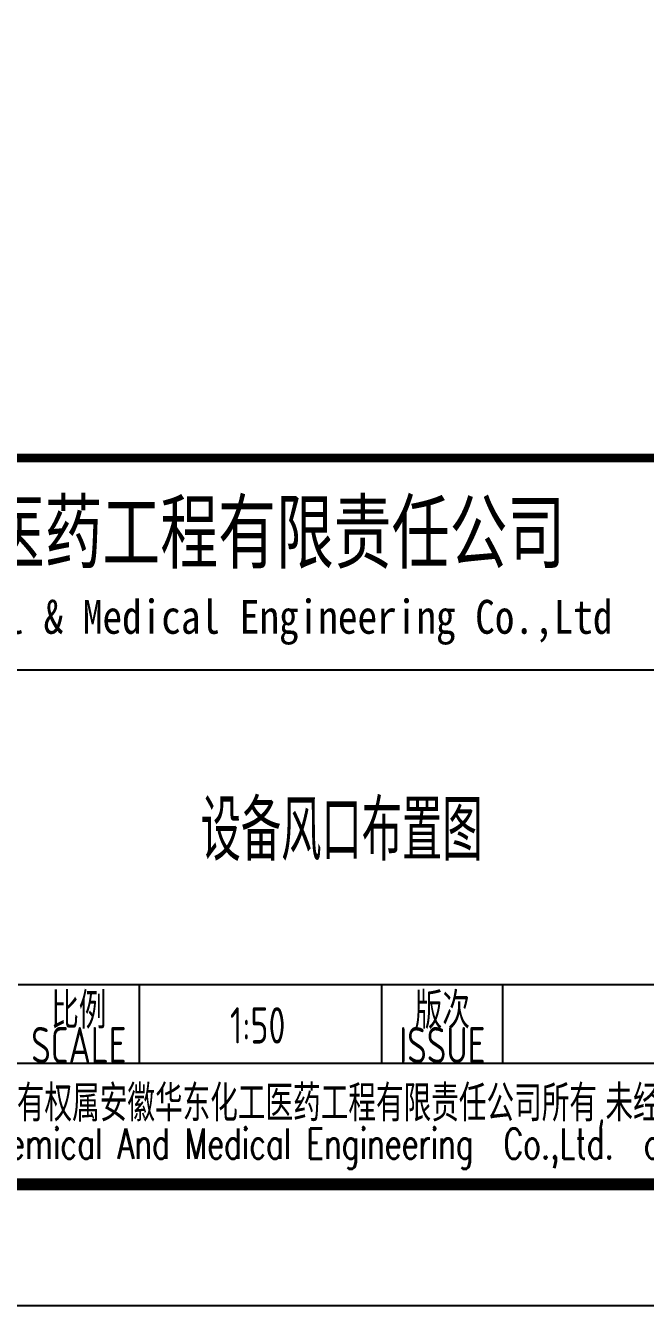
# Model space of a CAD drawing. Extents: x 5136380 to 5447195, y -425726 to -253846.
# Drawn here: x 5246046 to 5248604, y -401375 to -396089 of the extents above; entities that cross this region are included whole.
import ezdxf
from ezdxf.enums import TextEntityAlignment as Align

# ---------------------------------------------------------------- set-up
doc = ezdxf.new("R2010")
doc.units = 0
doc.header["$LTSCALE"] = 1000
doc.header["$MEASUREMENT"] = 0
doc.layers.get('0').update_dxf_attribs({"linetype": 'CONTINUOUS'})
doc.layers.add('PUB_TITLE', color=4, linetype='CONTINUOUS')
doc.styles.add('AHD', font='sceie.shx', dxfattribs={"width": 0.7, "bigfont": 'sceic.shx'})
doc.styles.add('ECEC_TQ', font='txt_l.shx', dxfattribs={"bigfont": 'hztxt_l.shx'})
doc.styles.add('sceie', font='sceie.shx', dxfattribs={"bigfont": 'sceic.shx'})
doc.styles.add('宋体', font='', dxfattribs={"width": 0.7})
doc.styles.get('宋体').set_extended_font_data('SimSun')

msp = doc.modelspace()

# ---------------------------------------------------------------- linework, layer by layer
for p, q in [((5243265.7, -398750), (5248765.7, -398750)), ((5246015.7, -400050), (5252265.7, -400050)), ((5246515.7, -400375), (5246515.7, -400050)), ((5247515.7, -400375), (5247515.7, -400050)), ((5248015.7, -400375), (5248015.7, -400050)), ((5243265.7, -400375), (5252265.7, -400375)), ((5243265.7, -400875), (5252265.7, -400875))]:
    msp.add_line(p, q)
at = {"const_width": 35}
msp.add_lwpolyline([(5252265.7, -397875), (5243265.7, -397875)], dxfattribs=at)
at = {"layer": 'PUB_TITLE', "color": 4}
msp.add_lwpolyline([(5210715.7, -401375), (5252765.7, -401375), (5252765.7, -371675), (5210715.7, -371675)], close=True, dxfattribs=at)
at = {"layer": 'PUB_TITLE', "color": 4, "const_width": 50}
msp.add_lwpolyline([(5211965.7, -400875), (5252265.7, -400875), (5252265.7, -372175), (5211965.7, -372175)], close=True, dxfattribs=at)

# ---------------------------------------------------------------- texts
for s, height, style, width, p in [('安徽华东化工医药工程有限责任公司', 250, '宋体', 0.7, (5246363.1, -398175)), ('Anhui Huadong Chemical & Medical Engineering Co.,Ltd', 140, '宋体', 0.85, (5246363.1, -398550)), ('设备风口布置图', 250, 'AHD', 0.7, (5247350.1, -399400.2)), ('比例', 150, 'sceie', 0.8, (5246265.7, -400150)), ('版次', 150, 'sceie', 0.8, (5247765.7, -400150)), ('1:50', 150, 'sceie', 0.8, (5247003.7, -400218.5)), ('SCALE', 150, 'sceie', 0.8, (5246265.7, -400300)), ('ISSUE', 150, 'sceie', 0.8, (5247765.7, -400300)), ('本文件专有权属安徽华东化工医药工程有限责任公司所有,未经许可不得复制或转让给第三方', 150, 'sceie', 0.8, (5247851.3, -400549.5)), ('The proprietary right of this document belongs to Anhui Huadong Chemical And Medical Engineering  Co.,Ltd.  and any replication or transfer to the 3rd. side is forbidden without its permission. ', 125, 'ECEC_TQ', 0.72, (5247765.7, -400725))]:
    msp.add_text(s, height=height, dxfattribs=dict(style=style, width=width)).set_placement(p, align=Align.MIDDLE)

doc.saveas('drawing.dxf')
